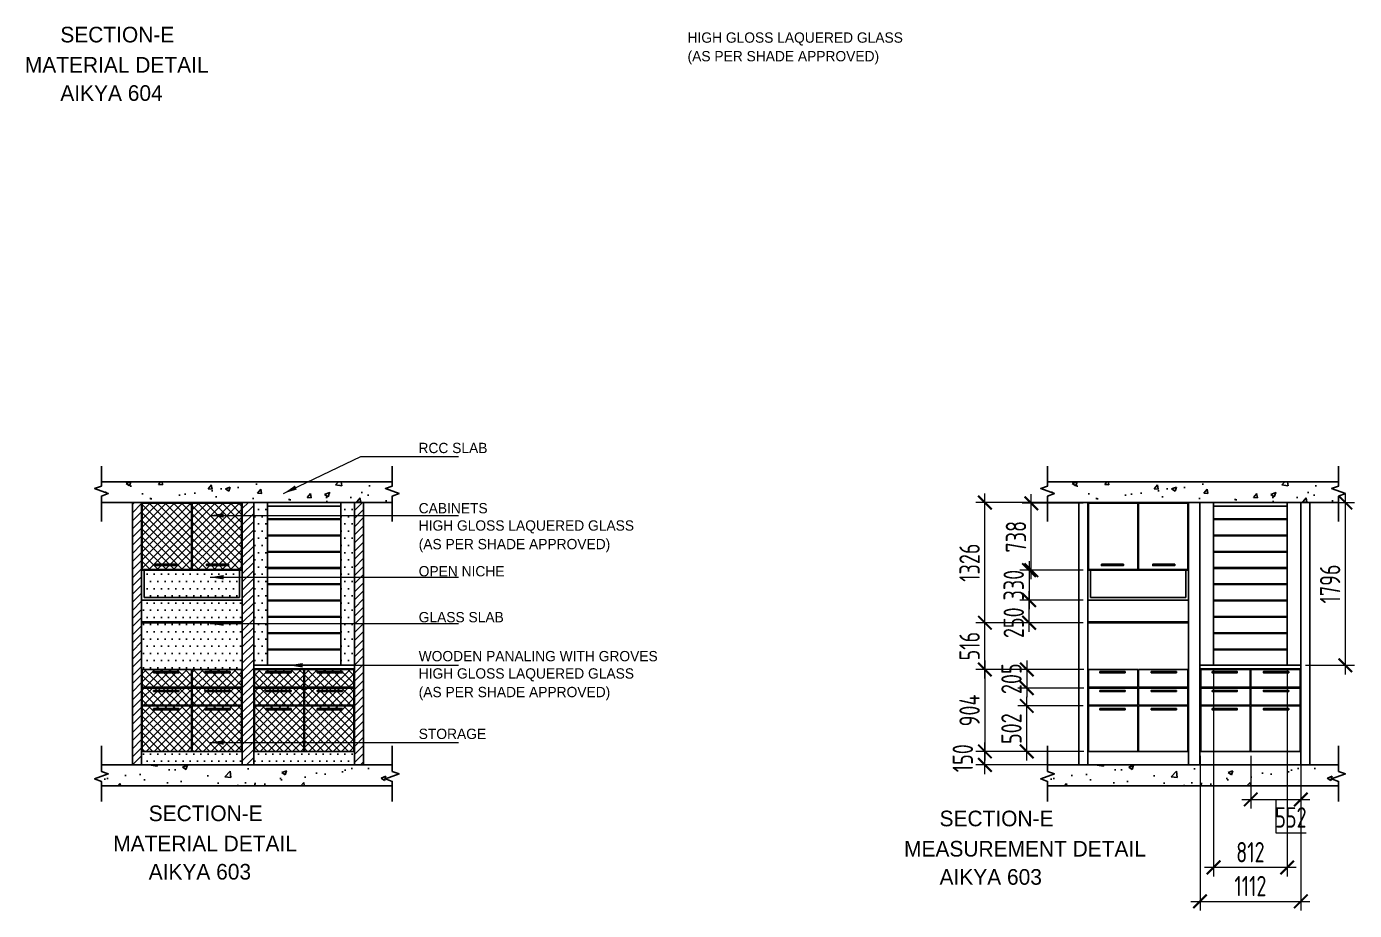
# Model space of a CAD drawing. Header units: millimetres. Extents: x -32588 to 76206, y -105754 to 17102.
# Drawn here: x -20215 to -5566, y -95342 to -85588 of the extents above; entities that cross this region are included whole.
import ezdxf

# ---------------------------------------------------------------- set-up
doc = ezdxf.new("R2010")
doc.units = ezdxf.units.MM
doc.header["$LTSCALE"] = 10
doc.header["$PDMODE"] = 35
doc.header["$PDSIZE"] = 500
for name, color, linetype in [('07--DIM-1', 1, 'Continuous'), ('A--SPACEREF', 3, 'Continuous'), ('DIMM-1', 1, 'Continuous')]:
    doc.layers.add(name, color=color, linetype=linetype)
doc.styles.add('ISO', font='isocp2.shx', dxfattribs={"width": 0.8})
doc.dimstyles.new('A-DIM-100', dxfattribs={"dimscale": 100, "dimtxt": 2.25, "dimasz": 1.5, "dimexe": 1, "dimexo": 0.5, "dimgap": 0, "dimtad": 0, "dimdec": 0, "dimzin": 12, "dimdsep": 46, "dimtxsty": 'ISO', "dimblk": 'ARCHTICK', "dimcen": 1, "dimdle": 1, "dimclrd": 8, "dimclre": 8, "dimclrt": 256, "dimadec": 0, "dimazin": 3, "dimtfac": 1, "dimtdec": 0, "dimtmove": 1, "dimatfit": 2, "dimfxl": 1, "dimtvp": 0.75, "dimtolj": 1, "dimtzin": 12, "dimlwd": 18, "dimlwe": 18, "dimarcsym": 0})

# ---------------------------------------------------------------- blocks, each defined once
blk = doc.blocks.new('_ArchTick')
at = {"color": 0, "const_width": 0.15}
blk.add_lwpolyline([(-0.5, -0.5), (0.5, 0.5)], dxfattribs=at)
blk = doc.blocks.new('*D346')
at = {"layer": '07--DIM-1', "color": 8, "lineweight": 18}
for p, q in [((-9131, -91687), (-9131, -90749)), ((-8558, -90849), (-9231, -90849)), ((-8558, -91587), (-9231, -91587))]:
    blk.add_line(p, q, dxfattribs=at)
at = {"layer": 'Defpoints', "color": 0}
for p in [(-9131, -90849), (-8508, -90849), (-8508, -91587)]:
    blk.add_point(p, dxfattribs=at)
at = {"layer": '07--DIM-1', "color": 8, "lineweight": 18, "xscale": 150, "yscale": 150, "zscale": 150}
for p, rotation in [((-9131, -90849), 90), ((-9131, -91587), 270)]:
    blk.add_blockref('_ArchTick', p, dxfattribs=dict(at, rotation=rotation))
at = {"layer": '07--DIM-1', "insert": (-9300, -91218), "char_height": 225, "attachment_point": 5, "rotation": 90, "style": 'ISO'}
blk.add_mtext('\\A1;738', dxfattribs=at)
blk = doc.blocks.new('*D347')
at = {"layer": '07--DIM-1', "color": 8, "lineweight": 18}
for p, q in [((-9156, -91487), (-9156, -92017)), ((-8558, -91587), (-9256, -91587)), ((-8558, -91917), (-9256, -91917))]:
    blk.add_line(p, q, dxfattribs=at)
at = {"layer": 'Defpoints', "color": 0}
for p in [(-8508, -91587), (-9156, -91917), (-8508, -91917)]:
    blk.add_point(p, dxfattribs=at)
at = {"layer": '07--DIM-1', "color": 8, "lineweight": 18, "xscale": 150, "yscale": 150, "zscale": 150}
for p, rotation in [((-9156, -91587), 90), ((-9156, -91917), 270)]:
    blk.add_blockref('_ArchTick', p, dxfattribs=dict(at, rotation=rotation))
at = {"layer": '07--DIM-1', "insert": (-9325, -91752), "char_height": 225, "attachment_point": 5, "rotation": 90, "style": 'ISO'}
blk.add_mtext('\\A1;330', dxfattribs=at)
blk = doc.blocks.new('*D348')
at = {"layer": '07--DIM-1', "color": 8, "lineweight": 18}
for p, q in [((-9156, -92267), (-9156, -91817)), ((-8558, -91917), (-9256, -91917)), ((-8558, -92167), (-9256, -92167))]:
    blk.add_line(p, q, dxfattribs=at)
at = {"layer": 'Defpoints', "color": 0}
for p in [(-9156, -91917), (-8508, -91917), (-8508, -92167)]:
    blk.add_point(p, dxfattribs=at)
at = {"layer": '07--DIM-1', "color": 8, "lineweight": 18, "xscale": 150, "yscale": 150, "zscale": 150}
for p, rotation in [((-9156, -91917), 90), ((-9156, -92167), 270)]:
    blk.add_blockref('_ArchTick', p, dxfattribs=dict(at, rotation=rotation))
at = {"layer": '07--DIM-1', "insert": (-9325, -92167), "char_height": 225, "attachment_point": 5, "rotation": 90, "style": 'ISO'}
blk.add_mtext('\\A1;250', dxfattribs=at)
blk = doc.blocks.new('*D349')
at = {"layer": '07--DIM-1', "color": 8, "lineweight": 18}
for p, q in [((-8550, -92683), (-9281, -92683)), ((-9181, -92583), (-9181, -92988)), ((-8550, -92888), (-9281, -92888))]:
    blk.add_line(p, q, dxfattribs=at)
at = {"layer": 'Defpoints', "color": 0}
for p in [(-8500, -92683), (-9181, -92888), (-8500, -92888)]:
    blk.add_point(p, dxfattribs=at)
at = {"layer": '07--DIM-1', "color": 8, "lineweight": 18, "xscale": 150, "yscale": 150, "zscale": 150}
for p, rotation in [((-9181, -92683), 90), ((-9181, -92888), 270)]:
    blk.add_blockref('_ArchTick', p, dxfattribs=dict(at, rotation=rotation))
at = {"layer": '07--DIM-1', "insert": (-9350, -92785), "char_height": 225, "attachment_point": 5, "rotation": 90, "style": 'ISO'}
blk.add_mtext('\\A1;205', dxfattribs=at)
blk = doc.blocks.new('*D350')
at = {"layer": '07--DIM-1', "color": 8, "lineweight": 18}
for p, q in [((-9181, -93687), (-9181, -92985)), ((-8558, -93085), (-9281, -93085)), ((-8558, -93587), (-9281, -93587))]:
    blk.add_line(p, q, dxfattribs=at)
at = {"layer": 'Defpoints', "color": 0}
for p in [(-9181, -93085), (-8508, -93085), (-8508, -93587)]:
    blk.add_point(p, dxfattribs=at)
at = {"layer": '07--DIM-1', "color": 8, "lineweight": 18, "xscale": 150, "yscale": 150, "zscale": 150}
for p, rotation in [((-9181, -93085), 90), ((-9181, -93587), 270)]:
    blk.add_blockref('_ArchTick', p, dxfattribs=dict(at, rotation=rotation))
at = {"layer": '07--DIM-1', "insert": (-9350, -93336), "char_height": 225, "attachment_point": 5, "rotation": 90, "style": 'ISO'}
blk.add_mtext('\\A1;502', dxfattribs=at)
blk = doc.blocks.new('*D351')
at = {"layer": '07--DIM-1', "color": 8, "lineweight": 18}
for p, q in [((-9643, -92267), (-9643, -90741)), ((-8558, -90841), (-9743, -90841)), ((-8558, -92167), (-9743, -92167))]:
    blk.add_line(p, q, dxfattribs=at)
at = {"layer": 'Defpoints', "color": 0}
for p in [(-9643, -90841), (-8508, -90841), (-8508, -92167)]:
    blk.add_point(p, dxfattribs=at)
at = {"layer": '07--DIM-1', "color": 8, "lineweight": 18, "xscale": 150, "yscale": 150, "zscale": 150}
for p, rotation in [((-9643, -90841), 90), ((-9643, -92167), 270)]:
    blk.add_blockref('_ArchTick', p, dxfattribs=dict(at, rotation=rotation))
at = {"layer": '07--DIM-1', "insert": (-9812, -91504), "char_height": 225, "attachment_point": 5, "rotation": 90, "style": 'ISO'}
blk.add_mtext('\\A1;1326', dxfattribs=at)
blk = doc.blocks.new('*D352')
at = {"layer": '07--DIM-1', "color": 8, "lineweight": 18}
for p, q in [((-9643, -92783), (-9643, -92067)), ((-8558, -92167), (-9743, -92167)), ((-8550, -92683), (-9743, -92683))]:
    blk.add_line(p, q, dxfattribs=at)
at = {"layer": 'Defpoints', "color": 0}
for p in [(-9643, -92167), (-8508, -92167), (-8500, -92683)]:
    blk.add_point(p, dxfattribs=at)
at = {"layer": '07--DIM-1', "color": 8, "lineweight": 18, "xscale": 150, "yscale": 150, "zscale": 150}
for p, rotation in [((-9643, -92167), 90), ((-9643, -92683), 270)]:
    blk.add_blockref('_ArchTick', p, dxfattribs=dict(at, rotation=rotation))
at = {"layer": '07--DIM-1', "insert": (-9812, -92425), "char_height": 225, "attachment_point": 5, "rotation": 90, "style": 'ISO'}
blk.add_mtext('\\A1;516', dxfattribs=at)
blk = doc.blocks.new('*D353')
at = {"layer": '07--DIM-1', "color": 8, "lineweight": 18}
for p, q in [((-8550, -92683), (-9743, -92683)), ((-9643, -92583), (-9643, -93687)), ((-8550, -93587), (-9743, -93587))]:
    blk.add_line(p, q, dxfattribs=at)
at = {"layer": 'Defpoints', "color": 0}
for p in [(-8500, -92683), (-9643, -93587), (-8500, -93587)]:
    blk.add_point(p, dxfattribs=at)
at = {"layer": '07--DIM-1', "color": 8, "lineweight": 18, "xscale": 150, "yscale": 150, "zscale": 150}
for p, rotation in [((-9643, -92683), 90), ((-9643, -93587), 270)]:
    blk.add_blockref('_ArchTick', p, dxfattribs=dict(at, rotation=rotation))
at = {"layer": '07--DIM-1', "insert": (-9812, -93135), "char_height": 225, "attachment_point": 5, "rotation": 90, "style": 'ISO'}
blk.add_mtext('\\A1;904', dxfattribs=at)
blk = doc.blocks.new('*D354')
at = {"layer": '07--DIM-1', "color": 8, "lineweight": 18}
for p, q in [((-8558, -93587), (-9743, -93587)), ((-9643, -93837), (-9643, -93487)), ((-8558, -93737), (-9743, -93737))]:
    blk.add_line(p, q, dxfattribs=at)
at = {"layer": 'Defpoints', "color": 0}
for p in [(-9643, -93587), (-8508, -93587), (-8508, -93737)]:
    blk.add_point(p, dxfattribs=at)
at = {"layer": '07--DIM-1', "color": 8, "lineweight": 18, "xscale": 150, "yscale": 150, "zscale": 150}
for p, rotation in [((-9643, -93587), 90), ((-9643, -93737), 270)]:
    blk.add_blockref('_ArchTick', p, dxfattribs=dict(at, rotation=rotation))
at = {"layer": '07--DIM-1', "insert": (-9887, -93662), "char_height": 225, "attachment_point": 5, "rotation": 90, "style": 'ISO'}
blk.add_mtext('\\A1;150', dxfattribs=at)
blk = doc.blocks.new('*D355')
at = {"layer": '07--DIM-1', "color": 8, "lineweight": 18}
for p, q in [((-5666, -92737), (-5666, -90741)), ((-6108, -90841), (-5566, -90841)), ((-6108, -92637), (-5566, -92637))]:
    blk.add_line(p, q, dxfattribs=at)
at = {"layer": 'Defpoints', "color": 0}
for p in [(-6158, -90841), (-5666, -90841), (-6158, -92637)]:
    blk.add_point(p, dxfattribs=at)
at = {"layer": '07--DIM-1', "color": 8, "lineweight": 18, "xscale": 150, "yscale": 150, "zscale": 150}
for p, rotation in [((-5666, -90841), 90), ((-5666, -92637), 270)]:
    blk.add_blockref('_ArchTick', p, dxfattribs=dict(at, rotation=rotation))
at = {"layer": '07--DIM-1', "insert": (-5835, -91739), "char_height": 225, "attachment_point": 5, "rotation": 90, "style": 'ISO'}
blk.add_mtext('\\A1;1796', dxfattribs=at)
blk = doc.blocks.new('*D356')
at = {"layer": '07--DIM-1', "color": 8, "lineweight": 18}
for p, q in [((-6710, -93637), (-6710, -94217)), ((-6158, -93637), (-6158, -94217)), ((-6810, -94117), (-6058, -94117)), ((-6434, -94117), (-6434, -94484)), ((-6434, -94484), (-6100, -94484))]:
    blk.add_line(p, q, dxfattribs=at)
at = {"layer": 'Defpoints', "color": 0}
for p in [(-6710, -93587), (-6158, -93587), (-6158, -94117)]:
    blk.add_point(p, dxfattribs=at)
at = {"layer": '07--DIM-1', "color": 8, "lineweight": 18, "xscale": 150, "yscale": 150, "zscale": 150, "rotation": 180}
blk.add_blockref('_ArchTick', (-6710, -94117), dxfattribs=at)
at = {"layer": '07--DIM-1', "color": 8, "lineweight": 18, "xscale": 150, "yscale": 150, "zscale": 150}
blk.add_blockref('_ArchTick', (-6158, -94117), dxfattribs=at)
at = {"layer": '07--DIM-1', "insert": (-6267, -94315), "char_height": 225, "attachment_point": 5, "style": 'ISO'}
blk.add_mtext('\\A1;552', dxfattribs=at)
blk = doc.blocks.new('*D357')
at = {"layer": '07--DIM-1', "color": 8, "lineweight": 18}
for p, q in [((-7120, -92687), (-7120, -94968)), ((-6308, -92687), (-6308, -94968)), ((-6208, -94868), (-7220, -94868))]:
    blk.add_line(p, q, dxfattribs=at)
at = {"layer": 'Defpoints', "color": 0}
for p in [(-7120, -92637), (-6308, -92637), (-7120, -94868)]:
    blk.add_point(p, dxfattribs=at)
at = {"layer": '07--DIM-1', "color": 8, "lineweight": 18, "xscale": 150, "yscale": 150, "zscale": 150, "rotation": 180}
blk.add_blockref('_ArchTick', (-7120, -94868), dxfattribs=at)
at = {"layer": '07--DIM-1', "color": 8, "lineweight": 18, "xscale": 150, "yscale": 150, "zscale": 150}
blk.add_blockref('_ArchTick', (-6308, -94868), dxfattribs=at)
at = {"layer": '07--DIM-1', "insert": (-6714, -94699), "char_height": 225, "attachment_point": 5, "style": 'ISO'}
blk.add_mtext('\\A1;812', dxfattribs=at)
blk = doc.blocks.new('*D358')
at = {"layer": '07--DIM-1', "color": 8, "lineweight": 18}
for p, q in [((-7270, -93637), (-7270, -95342)), ((-6158, -93637), (-6158, -95342)), ((-7370, -95242), (-6058, -95242))]:
    blk.add_line(p, q, dxfattribs=at)
at = {"layer": 'Defpoints', "color": 0}
for p in [(-7270, -93587), (-6158, -93587), (-6158, -95242)]:
    blk.add_point(p, dxfattribs=at)
at = {"layer": '07--DIM-1', "color": 8, "lineweight": 18, "xscale": 150, "yscale": 150, "zscale": 150, "rotation": 180}
blk.add_blockref('_ArchTick', (-7270, -95242), dxfattribs=at)
at = {"layer": '07--DIM-1', "color": 8, "lineweight": 18, "xscale": 150, "yscale": 150, "zscale": 150}
blk.add_blockref('_ArchTick', (-6158, -95242), dxfattribs=at)
at = {"layer": '07--DIM-1', "insert": (-6714, -95073), "char_height": 225, "attachment_point": 5, "style": 'ISO'}
blk.add_mtext('\\A1;1112', dxfattribs=at)

msp = doc.modelspace()

# ---------------------------------------------------------------- hatches: boundary and pattern name
h = msp.add_hatch()
h.set_pattern_fill('AR-CONC', color=256, scale=3, style=0)
h.set_pattern_definition([(50, (44.66, 11475.63), (546.554, -47.8173), [57.15, -628.65]), (355, (44.66, 11475.6), (-105.7285, 573.17), [45.72, -502.92]), (100.451, (90.2, 11471.64), (440.8275, 525.35), [48.57, -534.27]), (46.1842, (44.66, 11628), (813.237, -126.127), [85.725, -942.975]), (96.6356, (112.4, 11617.5), (712.2127, 742.2767), [72.855, -801.405]), (351.184, (44.7, 11628), (712.214, 742.2754), [68.58, -754.38]), (21, (120.86, 11589.93), (454.8446, -306.7966), [57.15, -628.65]), (326, (120.86, 11589.9), (185.406, 552.564), [45.72, -502.92]), (71.4514, (158.77, 11564.36), (640.2495, 245.7686), [48.57, -534.27]), (37.5, (44.66, 11475.63), (9.2658, 253.6651), [0, -496.824, 0, -510.54, 0, -504.825]), (7.5, (44.66, 11475.63), (200.459, 300.5417), [0, -291.084, 0, -485.394, 0, -192.405]), (327.5, (-125.26, 11475.63), (406.7718, -17.18623), [0, -190.5, 0, -594.36, 0, -788.67]), (317.5, (-201.46, 11475.63), (444.3875, 76.2795), [0, -247.65, 0, -394.716, 0, -560.07])])
h.paths.add_polyline_path([(-16180.6, -90840.7), (-16180.6, -90714.3), (-16256.4, -90686.7), (-16180.6, -90659.1), (-16180.6, -90612.1), (-19389.8, -90612.1), (-19389.8, -90714.3), (-19314, -90741.9), (-19389.8, -90769.5), (-19389.8, -90840.7)])
h.paths.add_polyline_path([(-16180.6, -93967.9), (-16180.6, -93918.3), (-16256.4, -93890.7), (-16180.6, -93863.1), (-16180.6, -93736.7), (-19389.8, -93736.7), (-19389.8, -93807.9), (-19314, -93835.5), (-19389.8, -93863.1), (-19389.8, -93967.9)])
h = msp.add_hatch()
h.set_pattern_fill('AR-CONC', color=256, scale=3, style=0)
h.set_pattern_definition([(50, (10483.2, 11475.63), (546.554, -47.8173), [57.15, -628.65]), (355, (10483.2, 11475.6), (-105.7285, 573.17), [45.72, -502.92]), (100.451, (10528.74, 11471.64), (440.8275, 525.35), [48.57, -534.27]), (46.1842, (10483.2, 11628), (813.237, -126.127), [85.725, -942.975]), (96.6356, (10551, 11617.5), (712.2127, 742.2767), [72.855, -801.405]), (351.184, (10483.2, 11628), (712.214, 742.2754), [68.58, -754.38]), (21, (10559.4, 11589.93), (454.8446, -306.7966), [57.15, -628.65]), (326, (10559.4, 11589.9), (185.406, 552.564), [45.72, -502.92]), (71.4514, (10597.3, 11564.36), (640.2495, 245.7686), [48.57, -534.27]), (37.5, (10483.2, 11475.63), (9.2658, 253.6651), [0, -496.824, 0, -510.54, 0, -504.825]), (7.5, (10483.2, 11475.63), (200.459, 300.5417), [0, -291.084, 0, -485.394, 0, -192.405]), (327.5, (10313.27, 11475.63), (406.7718, -17.18623), [0, -190.5, 0, -594.36, 0, -788.67]), (317.5, (10237.07, 11475.63), (444.3875, 76.2795), [0, -247.65, 0, -394.716, 0, -560.07])])
h.paths.add_polyline_path([(-5742.1, -90840.7), (-5742.1, -90714.3), (-5817.9, -90686.7), (-5742.1, -90659.1), (-5742.1, -90612.1), (-8951.3, -90612.1), (-8951.3, -90714.3), (-8875.4, -90741.9), (-8951.3, -90769.5), (-8951.3, -90840.7)])
h.paths.add_polyline_path([(-5742.1, -93967.9), (-5742.1, -93918.3), (-5817.9, -93890.7), (-5742.1, -93863.1), (-5742.1, -93736.7), (-8951.3, -93736.7), (-8951.3, -93807.9), (-8875.4, -93835.5), (-8951.3, -93863.1), (-8951.3, -93967.9)])
h = msp.add_hatch()
h.set_pattern_fill('ANSI31', color=256, scale=20, style=0)
h.set_pattern_definition([(45, (44.665, 11475.63), (-44.90128, 44.90128), [])])
h.paths.add_polyline_path([(-19046.9, -93736.7), (-18946.9, -93736.7), (-18946.9, -90840.7), (-19046.9, -90840.7)])
h.paths.add_polyline_path([(-17834.9, -93736.7), (-17708.9, -93736.7), (-17708.9, -90840.7), (-17834.9, -90840.7)])
h.paths.add_polyline_path([(-16496.9, -90840.7), (-16596.9, -90840.7), (-16596.9, -93736.7), (-16496.9, -93736.7)])
h = msp.add_hatch()
h.set_pattern_fill('DOTS', color=256, scale=50, style=0)
h.set_pattern_definition([(0, (44.665, 11475.63), (39.6875, 79.375), [0, -79.375])])
h.paths.add_polyline_path([(-18946.9, -92166.7), (-18946.9, -93084.7), (-18394.9, -93084.7), (-18394.9, -93586.7), (-18386.9, -93586.7), (-18386.9, -93084.7), (-17834.9, -93084.7), (-17834.9, -92166.7)])
h.paths.add_polyline_path([(-18394.9, -92682.7), (-18394.9, -92879.7), (-18938.9, -92879.7), (-18938.9, -92682.7)], flags=16)
h.paths.add_polyline_path([(-18535.2, -92706.2), (-18535.2, -92718.7), (-18813.8, -92718.7), (-18813.8, -92706.2)], flags=0)
h.paths.add_polyline_path([(-18386.9, -92682.7), (-17842.9, -92682.7), (-17842.9, -92879.7), (-18386.9, -92879.7)], flags=16)
h.paths.add_polyline_path([(-18246.7, -92706.2), (-17968, -92706.2), (-17968, -92718.7), (-18246.7, -92718.7)], flags=0)
h.paths.add_polyline_path([(-18394.9, -92887.7), (-18394.9, -93076.7), (-18938.9, -93076.7), (-18938.9, -92887.7)], flags=16)
h.paths.add_polyline_path([(-18535.2, -92913.1), (-18535.2, -92925.7), (-18813.8, -92925.7), (-18813.8, -92913.1)], flags=0)
h.paths.add_polyline_path([(-18386.9, -92887.7), (-17842.9, -92887.7), (-17842.9, -93076.7), (-18386.9, -93076.7)], flags=16)
h.paths.add_polyline_path([(-18246.7, -92913.1), (-17968, -92913.1), (-17968, -92925.7), (-18246.7, -92925.7)], flags=0)
h.paths.add_polyline_path([(-17834.9, -92158.7), (-17834.9, -91916.7), (-18946.9, -91916.7), (-18946.9, -92158.7)])
h.paths.add_polyline_path([(-17864.9, -91886.7), (-17864.9, -91586.7), (-18916.9, -91586.7), (-18916.9, -91886.7)])
h.paths.add_polyline_path([(-17558.9, -90840.7), (-17708.9, -90840.7), (-17708.9, -92636.7), (-17558.9, -92636.7)])
h.paths.add_polyline_path([(-16596.9, -90840.7), (-16746.9, -90840.7), (-16746.9, -92636.7), (-16596.9, -92636.7)])
h.paths.add_polyline_path([(-17834.9, -93736.7), (-17834.9, -93586.7), (-18946.9, -93586.7), (-18946.9, -93736.7)])
h.paths.add_polyline_path([(-16596.9, -93736.7), (-16596.9, -93586.7), (-17708.9, -93586.7), (-17708.9, -93736.7)])
h = msp.add_hatch()
h.set_pattern_fill('ANSI37', color=256, scale=20, style=0)
h.set_pattern_definition([(45, (44.665, 11475.63), (-44.90128, 44.90128), []), (135, (44.665, 11475.63), (-44.90128, -44.90128), [])])
h.paths.add_polyline_path([(-18394.9, -93084.7), (-18938.9, -93084.7), (-18938.9, -93586.7), (-18394.9, -93586.7)])
h.paths.add_polyline_path([(-18535.2, -93127.6), (-18813.8, -93127.6), (-18813.8, -93115), (-18535.2, -93115)], flags=16)
h.paths.add_polyline_path([(-18394.9, -92887.7), (-18938.9, -92887.7), (-18938.9, -93076.7), (-18394.9, -93076.7)])
h.paths.add_polyline_path([(-18394.9, -92682.7), (-18938.9, -92682.7), (-18938.9, -92879.7), (-18394.9, -92879.7)])
h.paths.add_polyline_path([(-18535.2, -92718.7), (-18813.8, -92718.7), (-18813.8, -92706.2), (-18535.2, -92706.2)], flags=16)
h.paths.add_polyline_path([(-18386.9, -92879.7), (-17842.9, -92879.7), (-17842.9, -92682.7), (-18386.9, -92682.7)])
h.paths.add_polyline_path([(-18246.7, -92718.7), (-18246.7, -92706.2), (-17968, -92706.2), (-17968, -92718.7)], flags=16)
h.paths.add_polyline_path([(-18386.9, -93076.7), (-17842.9, -93076.7), (-17842.9, -92887.7), (-18386.9, -92887.7)])
h.paths.add_polyline_path([(-18386.9, -93084.7), (-18386.9, -93586.7), (-17842.9, -93586.7), (-17842.9, -93084.7)])
h.paths.add_polyline_path([(-17968, -93115), (-17968, -93127.6), (-18246.7, -93127.6), (-18246.7, -93115)], flags=16)
h.paths.add_polyline_path([(-18394.9, -91578.7), (-18394.9, -90848.7), (-18938.9, -90848.7), (-18938.9, -91578.7)])
h.paths.add_polyline_path([(-17842.9, -91578.7), (-17842.9, -90848.7), (-18386.9, -90848.7), (-18386.9, -91578.7)])
h.paths.add_polyline_path([(-17986.3, -91522.4), (-17986.3, -91536.9), (-18229.3, -91536.9), (-18229.3, -91522.4)], flags=16)
h.paths.add_polyline_path([(-17156.9, -92879.7), (-17156.9, -92682.7), (-17700.9, -92682.7), (-17700.9, -92879.7)])
h.paths.add_polyline_path([(-17156.9, -92887.7), (-17700.9, -92887.7), (-17700.9, -93076.7), (-17156.9, -93076.7)])
h.paths.add_polyline_path([(-17297.2, -92925.7), (-17575.8, -92925.7), (-17575.8, -92913.1), (-17297.2, -92913.1)], flags=16)
h.paths.add_polyline_path([(-17156.9, -93084.7), (-17700.9, -93084.7), (-17700.9, -93586.7), (-17156.9, -93586.7)])
h.paths.add_polyline_path([(-17297.2, -93127.6), (-17575.8, -93127.6), (-17575.8, -93115), (-17297.2, -93115)], flags=16)
h.paths.add_polyline_path([(-17148.9, -93084.7), (-17148.9, -93586.7), (-16604.9, -93586.7), (-16604.9, -93084.7)])
h.paths.add_polyline_path([(-16730, -93127.6), (-17008.7, -93127.6), (-17008.7, -93115), (-16730, -93115)], flags=16)
h.paths.add_polyline_path([(-17148.9, -93076.7), (-16604.9, -93076.7), (-16604.9, -92887.7), (-17148.9, -92887.7)])
h.paths.add_polyline_path([(-17008.7, -92925.7), (-17008.7, -92913.1), (-16730, -92913.1), (-16730, -92925.7)], flags=16)
h.paths.add_polyline_path([(-17148.9, -92879.7), (-16604.9, -92879.7), (-16604.9, -92682.7), (-17148.9, -92682.7)])
h.paths.add_polyline_path([(-16730, -92706.2), (-16730, -92718.7), (-17008.7, -92718.7), (-17008.7, -92706.2)], flags=16)

# ---------------------------------------------------------------- linework, layer by layer
for p, q in [((-16180.6, -90612.1), (-19389.8, -90612.1)), ((-5742.1, -90612.1), (-8951.3, -90612.1)), ((-16180.6, -90840.7), (-19389.8, -90840.7)), ((-19046.9, -93736.7), (-19046.9, -90840.7)), ((-19046.9, -90840.7), (-16496.9, -90840.7)), ((-18946.9, -93736.7), (-18946.9, -90840.7)), ((-18394.9, -91578.7), (-18394.9, -90848.7)), ((-18386.9, -91578.7), (-18386.9, -90848.7)), ((-17834.9, -93736.7), (-17834.9, -90840.7)), ((-17708.9, -93736.7), (-17708.9, -90840.7)), ((-17558.9, -92636.7), (-17558.9, -90840.7)), ((-17558.9, -90880.7), (-16746.9, -90880.7)), ((-16746.9, -92636.7), (-16746.9, -90840.7)), ((-16596.9, -93736.7), (-16596.9, -90840.7)), ((-16496.9, -93736.7), (-16496.9, -90840.7)), ((-5742.1, -90840.7), (-8951.3, -90840.7)), ((-8608.4, -93736.7), (-8608.4, -90840.7)), ((-8608.4, -90840.7), (-6058.4, -90840.7)), ((-8508.4, -93736.7), (-8508.4, -90840.7)), ((-7956.4, -91578.7), (-7956.4, -90848.7)), ((-7948.4, -91578.7), (-7948.4, -90848.7)), ((-7396.4, -93736.7), (-7396.4, -90840.7)), ((-7270.4, -93736.7), (-7270.4, -90840.7)), ((-7120.4, -92636.7), (-7120.4, -90840.7)), ((-7120.4, -90880.7), (-6308.4, -90880.7)), ((-6308.4, -92636.7), (-6308.4, -90840.7)), ((-6158.4, -93736.7), (-6158.4, -90840.7)), ((-6058.4, -93736.7), (-6058.4, -90840.7)), ((-16746.9, -91020.3), (-17558.9, -91020.3)), ((-16746.9, -91028.3), (-17558.9, -91028.3)), ((-6308.4, -91020.3), (-7120.4, -91020.3)), ((-6308.4, -91028.3), (-7120.4, -91028.3)), ((-16746.9, -91199.9), (-17558.9, -91199.9)), ((-16746.9, -91199.9), (-17558.9, -91199.9)), ((-16746.9, -91207.9), (-17558.9, -91207.9)), ((-6308.4, -91199.9), (-7120.4, -91199.9)), ((-6308.4, -91199.9), (-7120.4, -91199.9)), ((-6308.4, -91207.9), (-7120.4, -91207.9)), ((-16746.9, -91379.5), (-17558.9, -91379.5)), ((-16746.9, -91379.5), (-17558.9, -91379.5)), ((-16746.9, -91387.5), (-17558.9, -91387.5)), ((-6308.4, -91379.5), (-7120.4, -91379.5)), ((-6308.4, -91379.5), (-7120.4, -91379.5)), ((-6308.4, -91387.5), (-7120.4, -91387.5)), ((-18946.9, -91586.7), (-17834.9, -91586.7)), ((-18916.9, -91886.7), (-18916.9, -91586.7)), ((-17864.9, -91886.7), (-17864.9, -91586.7)), ((-16746.9, -91559.1), (-17558.9, -91559.1)), ((-16746.9, -91559.1), (-17558.9, -91559.1)), ((-16746.9, -91559.1), (-17558.9, -91559.1)), ((-16746.9, -91567.1), (-17558.9, -91567.1)), ((-8508.4, -91586.7), (-7396.4, -91586.7)), ((-8478.4, -91886.7), (-8478.4, -91586.7)), ((-7426.4, -91886.7), (-7426.4, -91586.7)), ((-6308.4, -91559.1), (-7120.4, -91559.1)), ((-6308.4, -91559.1), (-7120.4, -91559.1)), ((-6308.4, -91559.1), (-7120.4, -91559.1)), ((-6308.4, -91567.1), (-7120.4, -91567.1)), ((-16746.9, -91738.7), (-17558.9, -91738.7)), ((-16746.9, -91738.7), (-17558.9, -91738.7)), ((-16746.9, -91746.7), (-17558.9, -91746.7)), ((-6308.4, -91738.7), (-7120.4, -91738.7)), ((-6308.4, -91738.7), (-7120.4, -91738.7)), ((-6308.4, -91746.7), (-7120.4, -91746.7)), ((-18946.9, -91916.7), (-17834.9, -91916.7)), ((-18916.9, -91886.7), (-17864.9, -91886.7)), ((-16746.9, -91918.3), (-17558.9, -91918.3)), ((-16746.9, -91918.3), (-17558.9, -91918.3)), ((-16746.9, -91926.3), (-17558.9, -91926.3)), ((-8508.4, -91916.7), (-7396.4, -91916.7)), ((-8478.4, -91886.7), (-7426.4, -91886.7)), ((-6308.4, -91918.3), (-7120.4, -91918.3)), ((-6308.4, -91918.3), (-7120.4, -91918.3)), ((-6308.4, -91926.3), (-7120.4, -91926.3)), ((-16746.9, -92097.9), (-17558.9, -92097.9)), ((-16746.9, -92097.9), (-17558.9, -92097.9)), ((-16746.9, -92097.9), (-17558.9, -92097.9)), ((-16746.9, -92097.9), (-17558.9, -92097.9)), ((-16746.9, -92105.9), (-17558.9, -92105.9)), ((-6308.4, -92097.9), (-7120.4, -92097.9)), ((-6308.4, -92097.9), (-7120.4, -92097.9)), ((-6308.4, -92097.9), (-7120.4, -92097.9)), ((-6308.4, -92097.9), (-7120.4, -92097.9)), ((-6308.4, -92105.9), (-7120.4, -92105.9)), ((-18946.9, -92158.7), (-17834.9, -92158.7)), ((-18946.9, -92166.7), (-17834.9, -92166.7)), ((-16746.9, -92277.5), (-17558.9, -92277.5)), ((-16746.9, -92277.5), (-17558.9, -92277.5)), ((-16746.9, -92285.5), (-17558.9, -92285.5)), ((-8508.4, -92158.7), (-7396.4, -92158.7)), ((-8508.4, -92166.7), (-7396.4, -92166.7)), ((-6308.4, -92277.5), (-7120.4, -92277.5)), ((-6308.4, -92277.5), (-7120.4, -92277.5)), ((-6308.4, -92285.5), (-7120.4, -92285.5)), ((-16746.9, -92457.1), (-17558.9, -92457.1)), ((-16746.9, -92457.1), (-17558.9, -92457.1)), ((-16746.9, -92465.1), (-17558.9, -92465.1)), ((-6308.4, -92457.1), (-7120.4, -92457.1)), ((-6308.4, -92457.1), (-7120.4, -92457.1)), ((-6308.4, -92465.1), (-7120.4, -92465.1)), ((-18394.9, -92682.7), (-18394.9, -92879.7)), ((-18386.9, -92682.7), (-18386.9, -92879.7)), ((-17708.9, -92636.7), (-16596.9, -92636.7)), ((-17708.9, -92674.7), (-16596.9, -92674.7)), ((-17156.9, -92682.7), (-17156.9, -92879.7)), ((-17148.9, -92682.7), (-17148.9, -92879.7)), ((-7956.4, -92682.7), (-7956.4, -92879.7)), ((-7948.4, -92682.7), (-7948.4, -92879.7)), ((-7270.4, -92636.7), (-6158.4, -92636.7)), ((-7270.4, -92674.7), (-6158.4, -92674.7)), ((-6718.4, -92682.7), (-6718.4, -92879.7)), ((-6710.4, -92682.7), (-6710.4, -92879.7)), ((-18394.9, -92887.7), (-18394.9, -93076.7)), ((-18386.9, -92887.7), (-18386.9, -93076.7)), ((-17156.9, -92887.7), (-17156.9, -93076.7)), ((-17148.9, -92887.7), (-17148.9, -93076.7)), ((-7956.4, -92887.7), (-7956.4, -93076.7)), ((-7948.4, -92887.7), (-7948.4, -93076.7)), ((-6718.4, -92887.7), (-6718.4, -93076.7)), ((-6710.4, -92887.7), (-6710.4, -93076.7)), ((-18946.9, -93084.7), (-18394.9, -93084.7)), ((-18938.9, -93586.7), (-18938.9, -93084.7)), ((-18394.9, -93084.7), (-18394.9, -93586.7)), ((-18386.9, -93084.7), (-17834.9, -93084.7)), ((-18386.9, -93084.7), (-18386.9, -93586.7)), ((-17842.9, -93586.7), (-17842.9, -93084.7)), ((-17708.9, -93084.7), (-17156.9, -93084.7)), ((-17700.9, -93586.7), (-17700.9, -93084.7)), ((-17156.9, -93084.7), (-17156.9, -93586.7)), ((-17148.9, -93084.7), (-17148.9, -93586.7)), ((-17148.9, -93084.7), (-16596.9, -93084.7)), ((-16604.9, -93586.7), (-16604.9, -93084.7)), ((-8508.4, -93084.7), (-7956.4, -93084.7)), ((-8500.4, -93586.7), (-8500.4, -93084.7)), ((-7956.4, -93084.7), (-7956.4, -93586.7)), ((-7948.4, -93084.7), (-7396.4, -93084.7)), ((-7948.4, -93084.7), (-7948.4, -93586.7)), ((-7404.4, -93586.7), (-7404.4, -93084.7)), ((-7270.4, -93084.7), (-6718.4, -93084.7)), ((-7262.4, -93586.7), (-7262.4, -93084.7)), ((-6718.4, -93084.7), (-6718.4, -93586.7)), ((-6710.4, -93084.7), (-6158.4, -93084.7)), ((-6710.4, -93084.7), (-6710.4, -93586.7)), ((-6166.4, -93586.7), (-6166.4, -93084.7)), ((-18946.9, -93586.7), (-17834.9, -93586.7)), ((-17708.9, -93586.7), (-16596.9, -93586.7)), ((-8508.4, -93586.7), (-7396.4, -93586.7)), ((-7270.4, -93586.7), (-6158.4, -93586.7)), ((-16180.6, -93736.7), (-19389.8, -93736.7)), ((-19046.9, -93736.7), (-16496.9, -93736.7)), ((-5742.1, -93736.7), (-8951.3, -93736.7)), ((-8608.4, -93736.7), (-6058.4, -93736.7)), ((-16180.6, -93967.9), (-19389.8, -93967.9)), ((-5742.1, -93967.9), (-8951.3, -93967.9))]:
    msp.add_line(p, q)
at = {"linetype": 'Continuous'}
for points in [[(-19389.8, -90438.3), (-19389.8, -90659.1), (-19465.6, -90686.7), (-19314, -90741.9), (-19389.8, -90769.5), (-19389.8, -91050.1)], [(-16180.6, -90438.3), (-16180.6, -90659.1), (-16256.4, -90686.7), (-16104.8, -90741.9), (-16180.6, -90769.5), (-16180.6, -91050.1)], [(-8951.3, -90438.3), (-8951.3, -90659.1), (-9027.1, -90686.7), (-8875.4, -90741.9), (-8951.3, -90769.5), (-8951.3, -91050.1)], [(-5742.1, -90438.3), (-5742.1, -90659.1), (-5817.9, -90686.7), (-5666.3, -90741.9), (-5742.1, -90769.5), (-5742.1, -91050.1)], [(-19389.8, -94139.1), (-19389.8, -93918.3), (-19465.6, -93890.7), (-19314, -93835.5), (-19389.8, -93807.9), (-19389.8, -93527.2)], [(-16180.6, -94139.1), (-16180.6, -93918.3), (-16256.4, -93890.7), (-16104.8, -93835.5), (-16180.6, -93807.9), (-16180.6, -93527.2)], [(-8951.3, -94139.1), (-8951.3, -93918.3), (-9027.1, -93890.7), (-8875.4, -93835.5), (-8951.3, -93807.9), (-8951.3, -93527.2)], [(-5742.1, -94139.1), (-5742.1, -93918.3), (-5817.9, -93890.7), (-5666.3, -93835.5), (-5742.1, -93807.9), (-5742.1, -93527.2)]]:
    msp.add_lwpolyline(points, dxfattribs=at)
for points in [[(-18394.9, -91578.7), (-18938.9, -91578.7), (-18938.9, -90848.7), (-18394.9, -90848.7)], [(-18386.9, -90848.7), (-17842.9, -90848.7), (-17842.9, -91578.7), (-18386.9, -91578.7)], [(-7956.4, -91578.7), (-8500.4, -91578.7), (-8500.4, -90848.7), (-7956.4, -90848.7)], [(-7948.4, -90848.7), (-7404.4, -90848.7), (-7404.4, -91578.7), (-7948.4, -91578.7)], [(-18394.9, -93076.7), (-18938.9, -93076.7), (-18938.9, -92887.7), (-18394.9, -92887.7)], [(-18386.9, -92887.7), (-17842.9, -92887.7), (-17842.9, -93076.7), (-18386.9, -93076.7)], [(-17156.9, -93076.7), (-17700.9, -93076.7), (-17700.9, -92887.7), (-17156.9, -92887.7)], [(-17148.9, -92887.7), (-16604.9, -92887.7), (-16604.9, -93076.7), (-17148.9, -93076.7)], [(-7956.4, -93076.7), (-8500.4, -93076.7), (-8500.4, -92887.7), (-7956.4, -92887.7)], [(-7948.4, -92887.7), (-7404.4, -92887.7), (-7404.4, -93076.7), (-7948.4, -93076.7)], [(-6718.4, -93076.7), (-7262.4, -93076.7), (-7262.4, -92887.7), (-6718.4, -92887.7)], [(-6710.4, -92887.7), (-6166.4, -92887.7), (-6166.4, -93076.7), (-6710.4, -93076.7)]]:
    msp.add_lwpolyline(points)
for points in [[(-18795.6, -91522.4), (-18552.5, -91522.4), (-18552.5, -91536.9), (-18795.6, -91536.9)], [(-17986.3, -91522.4), (-18229.3, -91522.4), (-18229.3, -91536.9), (-17986.3, -91536.9)], [(-8357, -91522.4), (-8114, -91522.4), (-8114, -91536.9), (-8357, -91536.9)], [(-7547.8, -91522.4), (-7790.8, -91522.4), (-7790.8, -91536.9), (-7547.8, -91536.9)], [(-18394.9, -92682.7), (-18938.9, -92682.7), (-18938.9, -92879.7), (-18394.9, -92879.7)], [(-18813.8, -92706.2), (-18535.2, -92706.2), (-18535.2, -92718.7), (-18813.8, -92718.7)], [(-18386.9, -92682.7), (-17842.9, -92682.7), (-17842.9, -92879.7), (-18386.9, -92879.7)], [(-17968, -92706.2), (-18246.7, -92706.2), (-18246.7, -92718.7), (-17968, -92718.7)], [(-17156.9, -92682.7), (-17700.9, -92682.7), (-17700.9, -92879.7), (-17156.9, -92879.7)], [(-17575.8, -92706.2), (-17297.2, -92706.2), (-17297.2, -92718.7), (-17575.8, -92718.7)], [(-17148.9, -92682.7), (-16604.9, -92682.7), (-16604.9, -92879.7), (-17148.9, -92879.7)], [(-16730, -92706.2), (-17008.7, -92706.2), (-17008.7, -92718.7), (-16730, -92718.7)], [(-7956.4, -92682.7), (-8500.4, -92682.7), (-8500.4, -92879.7), (-7956.4, -92879.7)], [(-8375.3, -92706.2), (-8096.6, -92706.2), (-8096.6, -92718.7), (-8375.3, -92718.7)], [(-7948.4, -92682.7), (-7404.4, -92682.7), (-7404.4, -92879.7), (-7948.4, -92879.7)], [(-7529.5, -92706.2), (-7808.2, -92706.2), (-7808.2, -92718.7), (-7529.5, -92718.7)], [(-6718.4, -92682.7), (-7262.4, -92682.7), (-7262.4, -92879.7), (-6718.4, -92879.7)], [(-7137.3, -92706.2), (-6858.6, -92706.2), (-6858.6, -92718.7), (-7137.3, -92718.7)], [(-6710.4, -92682.7), (-6166.4, -92682.7), (-6166.4, -92879.7), (-6710.4, -92879.7)], [(-6291.5, -92706.2), (-6570.2, -92706.2), (-6570.2, -92718.7), (-6291.5, -92718.7)], [(-18813.8, -92913.1), (-18535.2, -92913.1), (-18535.2, -92925.7), (-18813.8, -92925.7)], [(-17968, -92913.1), (-18246.7, -92913.1), (-18246.7, -92925.7), (-17968, -92925.7)], [(-17575.8, -92913.1), (-17297.2, -92913.1), (-17297.2, -92925.7), (-17575.8, -92925.7)], [(-16730, -92913.1), (-17008.7, -92913.1), (-17008.7, -92925.7), (-16730, -92925.7)], [(-8375.3, -92913.1), (-8096.6, -92913.1), (-8096.6, -92925.7), (-8375.3, -92925.7)], [(-7529.5, -92913.1), (-7808.2, -92913.1), (-7808.2, -92925.7), (-7529.5, -92925.7)], [(-7137.3, -92913.1), (-6858.6, -92913.1), (-6858.6, -92925.7), (-7137.3, -92925.7)], [(-6291.5, -92913.1), (-6570.2, -92913.1), (-6570.2, -92925.7), (-6291.5, -92925.7)], [(-18813.8, -93115), (-18535.2, -93115), (-18535.2, -93127.6), (-18813.8, -93127.6)], [(-17968, -93115), (-18246.7, -93115), (-18246.7, -93127.6), (-17968, -93127.6)], [(-17575.8, -93115), (-17297.2, -93115), (-17297.2, -93127.6), (-17575.8, -93127.6)], [(-16730, -93115), (-17008.7, -93115), (-17008.7, -93127.6), (-16730, -93127.6)], [(-8375.3, -93115), (-8096.6, -93115), (-8096.6, -93127.6), (-8375.3, -93127.6)], [(-7529.5, -93115), (-7808.2, -93115), (-7808.2, -93127.6), (-7529.5, -93127.6)], [(-7137.3, -93115), (-6858.6, -93115), (-6858.6, -93127.6), (-7137.3, -93127.6)], [(-6291.5, -93115), (-6570.2, -93115), (-6570.2, -93127.6), (-6291.5, -93127.6)]]:
    msp.add_lwpolyline(points, close=True)

# ---------------------------------------------------------------- texts
at = {"layer": 'A--SPACEREF'}
for s, height, p in [('HIGH GLOSS LAQUERED GLASS', 113.758, (-12923.1, -85766.2)), ('(AS PER SHADE APPROVED)', 113.758, (-12923.1, -85971.5)), ('RCC SLAB', 113.76, (-15891.5, -90295.2)), ('CABINETS', 113.76, (-15889.2, -90959.8)), ('HIGH GLOSS LAQUERED GLASS', 113.758, (-15889.2, -91150.8)), ('(AS PER SHADE APPROVED)', 113.758, (-15889.2, -91356.1)), ('OPEN NICHE', 113.76, (-15889.2, -91655.3)), ('GLASS SLAB', 113.76, (-15889.2, -92162.3)), ('WOODEN PANALING WITH GROVES', 113.758, (-15889.2, -92592.4)), ('HIGH GLOSS LAQUERED GLASS', 113.758, (-15889.2, -92783.4)), ('(AS PER SHADE APPROVED)', 113.758, (-15889.2, -92988.7)), ('STORAGE', 113.76, (-15889.2, -93450.1))]:
    msp.add_text(s, height=height, dxfattribs=at).set_placement(p)
at = {"layer": 'DIMM-1'}
for s, height, p in [('SECTION-E', 172.62, (-19842.7, -85762.8)), ('MATERIAL DETAIL', 172.617, (-20234.1, -86096.7)), ('AIKYA 604', 172.62, (-19842.7, -86407.9)), ('SECTION-E', 172.62, (-18867.7, -94356.3)), ('SECTION-E', 172.62, (-10143.3, -94413.5)), ('MATERIAL DETAIL', 172.617, (-19259.1, -94690.2)), ('MEASUREMENT DETAIL', 172.617, (-10534.7, -94747.4)), ('AIKYA 603', 172.62, (-18867.7, -95001.3)), ('AIKYA 603', 172.62, (-10143.3, -95058.5))]:
    msp.add_text(s, height=height, dxfattribs=at).set_placement(p)

# ---------------------------------------------------------------- dimensions: what is measured, and where the dimension line sits
at = {"layer": '07--DIM-1'}
for base, p1, p2, picture, middle in [((-9643.2, -90840.7), (-8508.4, -92166.7), (-8508.4, -90840.7), '*D351', (-9812, -91503.7)), ((-9130.9, -90848.7), (-8508.4, -91586.7), (-8508.4, -90848.7), '*D346', (-9299.7, -91217.7)), ((-5666.3, -90840.7), (-6158.4, -92636.7), (-6158.4, -90840.7), '*D355', (-5835, -91738.7)), ((-9155.9, -91916.7), (-8508.4, -91586.7), (-8508.4, -91916.7), '*D347', (-9324.7, -91751.7)), ((-9643.2, -92166.7), (-8500.4, -92682.7), (-8508.4, -92166.7), '*D352', (-9811.9, -92424.7)), ((-9643.2, -93586.7), (-8500.4, -92682.7), (-8500.4, -93586.7), '*D353', (-9811.9, -93134.7)), ((-9180.9, -93084.7), (-8508.4, -93586.7), (-8508.4, -93084.7), '*D350', (-9349.7, -93335.7))]:
    dim = msp.add_linear_dim(base=base, p1=p1, p2=p2, angle=90, dimstyle='A-DIM-100', dxfattribs=at)
    dim.commit()
    dim.dimension.update_dxf_attribs({"geometry": picture, "text_midpoint": middle})
for base, p1, p2, picture, middle in [((-9155.9, -91916.7), (-8508.4, -92166.7), (-8508.4, -91916.7), '*D348', (-9155.9, -92166.7)), ((-9180.9, -92887.7), (-8500.4, -92682.7), (-8500.4, -92887.7), '*D349', (-9180.9, -92785.2)), ((-9643.2, -93586.7), (-8508.4, -93736.7), (-8508.4, -93586.7), '*D354', (-9718.2, -93661.7))]:
    dim = msp.add_linear_dim(base=base, p1=p1, p2=p2, angle=90, dimstyle='A-DIM-100', dxfattribs=at)
    dim.commit()
    dim.dimension.update_dxf_attribs({"geometry": picture, "text_midpoint": middle, "dimtype": 160})
dim = msp.add_linear_dim(base=(-7120.4, -94868.2), p1=(-6308.4, -92636.7), p2=(-7120.4, -92636.7), dimstyle='A-DIM-100', dxfattribs=at)
dim.commit()
dim.dimension.update_dxf_attribs({"geometry": '*D357', "text_midpoint": (-6714.4, -94699.4)})
for base, p1, picture, middle in [((-6158.4, -95242.2), (-7270.4, -93586.7), '*D358', (-6714.4, -95242.2)), ((-6158.4, -94117.5), (-6710.4, -93586.7), '*D356', (-6434.4, -94483.6))]:
    dim = msp.add_linear_dim(base=base, p1=p1, p2=(-6158.4, -93586.7), dimstyle='A-DIM-100', dxfattribs=at)
    dim.commit()
    dim.dimension.update_dxf_attribs({"geometry": picture, "text_midpoint": middle, "dimtype": 160})

# ---------------------------------------------------------------- leaders
for points, override in [([(-17379.6, -90739.5), (-16528.9, -90333.3), (-15449.1, -90333.3)], {"dimgap": 0, "dimtad": 0, "dimfxl": 0.18}), ([(-18191.4, -90982.8), (-15449.1, -90982.8)], {"dimfxl": 0.18}), ([(-18191.4, -91665), (-15449.1, -91665)], {"dimfxl": 0.18}), ([(-18191.4, -92176.7), (-15449.1, -92176.7)], {"dimfxl": 0.18}), ([(-17319.5, -92636.7), (-15449.1, -92636.7)], {"dimfxl": 0.18}), ([(-18191.4, -93488.8), (-15449.1, -93488.8)], {"dimfxl": 0.18})]:
    msp.add_leader(points, dimstyle='A-DIM-100', override=override)

doc.saveas('drawing.dxf')
